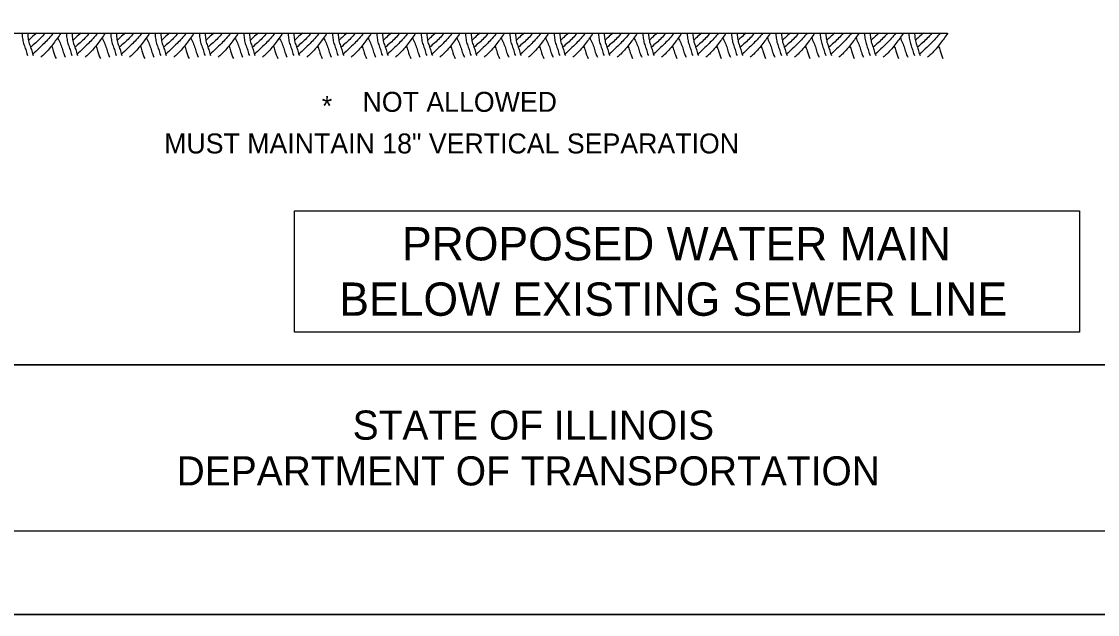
# Model space of a CAD drawing. Extents: x 2133490 to 2172050, y 2138301 to 2145980.
# Drawn here: x 2145025.9 to 2145349.1, y 2138300.7 to 2138478.8 of the extents above; entities that cross this region are included whole.
import ezdxf

# ---------------------------------------------------------------- set-up
doc = ezdxf.new("R2010")
doc.units = 0
for name, color, linetype in [('Design_PR_Roadway Notes', 7, 'Continuous'), ('Level 23', 7, 'Continuous'), ('Sheets_50 Reference Boundary', 7, 'Continuous'), ('Sheets_General Details', 7, 'Continuous'), ('Sheets_Printer Plotting Border', 7, 'Continuous'), ('XSC_Exist Ground', 7, 'Continuous')]:
    doc.layers.add(name, color=color, linetype=linetype)

msp = doc.modelspace()

# ---------------------------------------------------------------- linework, layer by layer
at = {"layer": 'Design_PR_Roadway Notes'}
msp.add_lwpolyline([(2145107.87, 2138421.98), (2145343.75, 2138421.98), (2145343.75, 2138385.47), (2145107.87, 2138385.47)], close=True, dxfattribs=at)
at = {"layer": 'Sheets_50 Reference Boundary'}
msp.add_lwpolyline([(2144410.59, 2139375.7), (2145985.59, 2139375.7), (2145985.59, 2138375.71), (2144410.59, 2138375.71)], close=True, dxfattribs=at)
at = {"layer": 'Sheets_General Details'}
for p, q in [((2144410.59, 2138375.71), (2145985.59, 2138375.71)), ((2146010.59, 2138300.71), (2144310.59, 2138300.71))]:
    msp.add_line(p, q, dxfattribs=at)
msp.add_lwpolyline([(2144410.59, 2139375.71), (2145985.59, 2139375.71), (2145985.59, 2138325.71), (2144410.59, 2138325.71)], close=True, dxfattribs=at)
at = {"layer": 'Sheets_Printer Plotting Border'}
msp.add_lwpolyline([(2144310.59, 2138300.71), (2146010.59, 2138300.71), (2146010.59, 2139400.71), (2144310.59, 2139400.71)], close=True, dxfattribs=at)
at = {"layer": 'XSC_Exist Ground'}
msp.add_line((2145014.37, 2138475.34), (2145304.09, 2138475.34), dxfattribs=at)
msp.add_line((2145014.37, 2138475.34), (2145304.09, 2138475.34), dxfattribs=at)
msp.add_lwpolyline([(2145014.37, 2138475.34), (2145304.09, 2138475.34)], dxfattribs=at)
for points in [[(2145025.99, 2138475.34), (2145026.14, 2138473.81), (2145026.47, 2138472.25), (2145026.99, 2138470.74), (2145027.45, 2138469.21), (2145027.69, 2138468.56)], [(2145027.69, 2138475.34), (2145027.84, 2138473.81), (2145028.17, 2138472.25), (2145028.69, 2138470.74), (2145029.16, 2138469.21), (2145029.4, 2138468.56)], [(2145030.46, 2138475.34), (2145028.89, 2138474.02), (2145028.01, 2138473.22)], [(2145032.91, 2138475.33), (2145031.55, 2138473.76), (2145028.62, 2138471.13)], [(2145035.43, 2138475.3), (2145032.61, 2138472.19), (2145029.26, 2138469.03)], [(2145037.68, 2138475.33), (2145035.44, 2138472.18), (2145034.17, 2138470.58), (2145032.68, 2138469.01), (2145031.62, 2138468.1)], [(2145036.7, 2138473.94), (2145038.03, 2138470.8), (2145038.52, 2138469.18), (2145039.04, 2138468.07)], [(2145039.31, 2138475.34), (2145039.46, 2138473.81), (2145039.79, 2138472.25), (2145040.31, 2138470.74), (2145040.78, 2138469.21), (2145041.01, 2138468.56)], [(2145041.01, 2138475.34), (2145041.16, 2138473.81), (2145041.49, 2138472.25), (2145042.01, 2138470.74), (2145042.48, 2138469.21), (2145042.72, 2138468.56)], [(2145043.78, 2138475.34), (2145042.21, 2138474.02), (2145041.33, 2138473.22)], [(2145046.23, 2138475.33), (2145044.87, 2138473.76), (2145041.94, 2138471.13)], [(2145048.75, 2138475.3), (2145045.93, 2138472.19), (2145042.58, 2138469.03)], [(2145051.01, 2138475.33), (2145048.77, 2138472.18), (2145047.5, 2138470.58), (2145046, 2138469.01), (2145044.94, 2138468.1)], [(2145050.02, 2138473.94), (2145051.35, 2138470.8), (2145051.84, 2138469.18), (2145052.36, 2138468.07)], [(2145052.63, 2138475.34), (2145052.78, 2138473.81), (2145053.11, 2138472.25), (2145053.63, 2138470.74), (2145054.1, 2138469.21), (2145054.34, 2138468.56)], [(2145054.34, 2138475.34), (2145054.48, 2138473.81), (2145054.81, 2138472.25), (2145055.34, 2138470.74), (2145055.8, 2138469.21), (2145056.04, 2138468.56)], [(2145057.1, 2138475.34), (2145055.53, 2138474.02), (2145054.65, 2138473.22)], [(2145059.55, 2138475.33), (2145058.19, 2138473.76), (2145055.26, 2138471.13)], [(2145062.07, 2138475.3), (2145059.25, 2138472.19), (2145055.9, 2138469.03)], [(2145064.33, 2138475.33), (2145062.09, 2138472.18), (2145060.82, 2138470.58), (2145059.32, 2138469.01), (2145058.26, 2138468.1)], [(2145063.34, 2138473.94), (2145064.67, 2138470.8), (2145065.16, 2138469.18), (2145065.69, 2138468.07)], [(2145065.95, 2138475.34), (2145066.1, 2138473.81), (2145066.43, 2138472.25), (2145066.95, 2138470.74), (2145067.42, 2138469.21), (2145067.66, 2138468.56)], [(2145067.66, 2138475.34), (2145067.81, 2138473.81), (2145068.13, 2138472.25), (2145068.66, 2138470.74), (2145069.12, 2138469.21), (2145069.36, 2138468.56)], [(2145070.42, 2138475.34), (2145068.85, 2138474.02), (2145067.97, 2138473.22)], [(2145072.87, 2138475.33), (2145071.51, 2138473.76), (2145068.58, 2138471.13)], [(2145075.39, 2138475.3), (2145072.57, 2138472.19), (2145069.22, 2138469.03)], [(2145077.65, 2138475.33), (2145075.41, 2138472.18), (2145074.14, 2138470.58), (2145072.64, 2138469.01), (2145071.58, 2138468.1)], [(2145076.66, 2138473.94), (2145077.99, 2138470.8), (2145078.48, 2138469.18), (2145079.01, 2138468.07)], [(2145079.28, 2138475.34), (2145079.42, 2138473.81), (2145079.75, 2138472.25), (2145080.28, 2138470.74), (2145080.74, 2138469.21), (2145080.98, 2138468.56)], [(2145080.98, 2138475.34), (2145081.13, 2138473.81), (2145081.46, 2138472.25), (2145081.98, 2138470.74), (2145082.44, 2138469.21), (2145082.68, 2138468.56)], [(2145083.74, 2138475.34), (2145082.17, 2138474.02), (2145081.29, 2138473.22)], [(2145086.19, 2138475.33), (2145084.83, 2138473.76), (2145081.9, 2138471.13)], [(2145088.71, 2138475.3), (2145085.89, 2138472.19), (2145082.55, 2138469.03)], [(2145090.97, 2138475.33), (2145088.73, 2138472.18), (2145087.46, 2138470.58), (2145085.97, 2138469.01), (2145084.91, 2138468.1)], [(2145089.98, 2138473.94), (2145091.31, 2138470.8), (2145091.8, 2138469.18), (2145092.33, 2138468.07)], [(2145092.6, 2138475.34), (2145092.75, 2138473.81), (2145093.07, 2138472.25), (2145093.6, 2138470.74), (2145094.06, 2138469.21), (2145094.3, 2138468.56)], [(2145094.3, 2138475.34), (2145094.45, 2138473.81), (2145094.78, 2138472.25), (2145095.3, 2138470.74), (2145095.76, 2138469.21), (2145096, 2138468.56)], [(2145097.06, 2138475.34), (2145095.49, 2138474.02), (2145094.61, 2138473.22)], [(2145099.51, 2138475.33), (2145098.15, 2138473.76), (2145095.22, 2138471.13)], [(2145102.03, 2138475.3), (2145099.21, 2138472.19), (2145095.87, 2138469.03)], [(2145104.29, 2138475.33), (2145102.05, 2138472.18), (2145100.78, 2138470.58), (2145099.29, 2138469.01), (2145098.23, 2138468.1)], [(2145103.3, 2138473.94), (2145104.63, 2138470.8), (2145105.13, 2138469.18), (2145105.65, 2138468.07)], [(2145105.92, 2138475.34), (2145106.07, 2138473.81), (2145106.4, 2138472.25), (2145106.92, 2138470.74), (2145107.38, 2138469.21), (2145107.62, 2138468.56)], [(2145107.62, 2138475.34), (2145107.77, 2138473.81), (2145108.1, 2138472.25), (2145108.62, 2138470.74), (2145109.08, 2138469.21), (2145109.32, 2138468.56)], [(2145110.38, 2138475.34), (2145108.81, 2138474.02), (2145107.93, 2138473.22)], [(2145112.83, 2138475.33), (2145111.47, 2138473.76), (2145108.55, 2138471.13)], [(2145115.36, 2138475.3), (2145112.53, 2138472.19), (2145109.19, 2138469.03)], [(2145117.61, 2138475.33), (2145115.37, 2138472.18), (2145114.1, 2138470.58), (2145112.61, 2138469.01), (2145111.55, 2138468.1)], [(2145116.63, 2138473.94), (2145117.95, 2138470.8), (2145118.45, 2138469.18), (2145118.97, 2138468.07)], [(2145119.24, 2138475.34), (2145119.39, 2138473.81), (2145119.72, 2138472.25), (2145120.24, 2138470.74), (2145120.7, 2138469.21), (2145120.94, 2138468.56)], [(2145120.94, 2138475.34), (2145121.09, 2138473.81), (2145121.42, 2138472.25), (2145121.94, 2138470.74), (2145122.4, 2138469.21), (2145122.64, 2138468.56)], [(2145123.7, 2138475.34), (2145122.14, 2138474.02), (2145121.25, 2138473.22)], [(2145126.15, 2138475.33), (2145124.79, 2138473.76), (2145121.87, 2138471.13)], [(2145128.68, 2138475.3), (2145125.85, 2138472.19), (2145122.51, 2138469.03)], [(2145130.93, 2138475.33), (2145128.69, 2138472.18), (2145127.42, 2138470.58), (2145125.93, 2138469.01), (2145124.87, 2138468.1)], [(2145129.95, 2138473.94), (2145131.28, 2138470.8), (2145131.77, 2138469.18), (2145132.29, 2138468.07)], [(2145132.56, 2138475.34), (2145132.71, 2138473.81), (2145133.04, 2138472.25), (2145133.56, 2138470.74), (2145134.02, 2138469.21), (2145134.26, 2138468.56)], [(2145134.26, 2138475.34), (2145134.41, 2138473.81), (2145134.74, 2138472.25), (2145135.26, 2138470.74), (2145135.73, 2138469.21), (2145135.96, 2138468.56)], [(2145137.03, 2138475.34), (2145135.46, 2138474.02), (2145134.58, 2138473.22)], [(2145139.47, 2138475.33), (2145138.12, 2138473.76), (2145135.19, 2138471.13)], [(2145142, 2138475.3), (2145139.18, 2138472.19), (2145135.83, 2138469.03)], [(2145144.25, 2138475.33), (2145142.01, 2138472.18), (2145140.74, 2138470.58), (2145139.25, 2138469.01), (2145138.19, 2138468.1)], [(2145143.27, 2138473.94), (2145144.6, 2138470.8), (2145145.09, 2138469.18), (2145145.61, 2138468.07)], [(2145145.88, 2138475.34), (2145146.03, 2138473.81), (2145146.36, 2138472.25), (2145146.88, 2138470.74), (2145147.34, 2138469.21), (2145147.58, 2138468.56)], [(2145147.58, 2138475.34), (2145147.73, 2138473.81), (2145148.06, 2138472.25), (2145148.58, 2138470.74), (2145149.05, 2138469.21), (2145149.29, 2138468.56)], [(2145150.35, 2138475.34), (2145148.78, 2138474.02), (2145147.9, 2138473.22)], [(2145152.8, 2138475.33), (2145151.44, 2138473.76), (2145148.51, 2138471.13)], [(2145155.32, 2138475.3), (2145152.5, 2138472.19), (2145149.15, 2138469.03)], [(2145157.57, 2138475.33), (2145155.33, 2138472.18), (2145154.06, 2138470.58), (2145152.57, 2138469.01), (2145151.51, 2138468.1)], [(2145156.59, 2138473.94), (2145157.92, 2138470.8), (2145158.41, 2138469.18), (2145158.93, 2138468.07)], [(2145159.2, 2138475.34), (2145159.35, 2138473.81), (2145159.68, 2138472.25), (2145160.2, 2138470.74), (2145160.67, 2138469.21), (2145160.9, 2138468.56)], [(2145160.9, 2138475.34), (2145161.05, 2138473.81), (2145161.38, 2138472.25), (2145161.91, 2138470.74), (2145162.37, 2138469.21), (2145162.61, 2138468.56)], [(2145163.67, 2138475.34), (2145162.1, 2138474.02), (2145161.22, 2138473.22)], [(2145166.12, 2138475.33), (2145164.76, 2138473.76), (2145161.83, 2138471.13)], [(2145168.64, 2138475.3), (2145165.82, 2138472.19), (2145162.47, 2138469.03)], [(2145170.9, 2138475.33), (2145168.66, 2138472.18), (2145167.39, 2138470.58), (2145165.89, 2138469.01), (2145164.83, 2138468.1)], [(2145169.91, 2138473.94), (2145171.24, 2138470.8), (2145171.73, 2138469.18), (2145172.25, 2138468.07)], [(2145172.52, 2138475.34), (2145172.67, 2138473.81), (2145173, 2138472.25), (2145173.52, 2138470.74), (2145173.99, 2138469.21), (2145174.23, 2138468.56)], [(2145174.23, 2138475.34), (2145174.37, 2138473.81), (2145174.7, 2138472.25), (2145175.23, 2138470.74), (2145175.69, 2138469.21), (2145175.93, 2138468.56)], [(2145176.99, 2138475.34), (2145175.42, 2138474.02), (2145174.54, 2138473.22)], [(2145179.44, 2138475.33), (2145178.08, 2138473.76), (2145175.15, 2138471.13)], [(2145181.96, 2138475.3), (2145179.14, 2138472.19), (2145175.79, 2138469.03)], [(2145184.22, 2138475.33), (2145181.98, 2138472.18), (2145180.71, 2138470.58), (2145179.21, 2138469.01), (2145178.15, 2138468.1)], [(2145183.23, 2138473.94), (2145184.56, 2138470.8), (2145185.05, 2138469.18), (2145185.58, 2138468.07)], [(2145185.84, 2138475.34), (2145185.99, 2138473.81), (2145186.32, 2138472.25), (2145186.84, 2138470.74), (2145187.31, 2138469.21), (2145187.55, 2138468.56)], [(2145187.55, 2138475.34), (2145187.7, 2138473.81), (2145188.02, 2138472.25), (2145188.55, 2138470.74), (2145189.01, 2138469.21), (2145189.25, 2138468.56)], [(2145190.31, 2138475.34), (2145188.74, 2138474.02), (2145187.86, 2138473.22)], [(2145192.76, 2138475.33), (2145191.4, 2138473.76), (2145188.47, 2138471.13)], [(2145195.28, 2138475.3), (2145192.46, 2138472.19), (2145189.11, 2138469.03)], [(2145197.54, 2138475.33), (2145195.3, 2138472.18), (2145194.03, 2138470.58), (2145192.53, 2138469.01), (2145191.47, 2138468.1)], [(2145196.55, 2138473.94), (2145197.88, 2138470.8), (2145198.37, 2138469.18), (2145198.9, 2138468.07)], [(2145199.17, 2138475.34), (2145199.31, 2138473.81), (2145199.64, 2138472.25), (2145200.17, 2138470.74), (2145200.63, 2138469.21), (2145200.87, 2138468.56)], [(2145200.87, 2138475.34), (2145201.02, 2138473.81), (2145201.35, 2138472.25), (2145201.87, 2138470.74), (2145202.33, 2138469.21), (2145202.57, 2138468.56)], [(2145203.63, 2138475.34), (2145202.06, 2138474.02), (2145201.18, 2138473.22)], [(2145206.08, 2138475.33), (2145204.72, 2138473.76), (2145201.79, 2138471.13)], [(2145208.6, 2138475.3), (2145205.78, 2138472.19), (2145202.44, 2138469.03)], [(2145210.86, 2138475.33), (2145208.62, 2138472.18), (2145207.35, 2138470.58), (2145205.86, 2138469.01), (2145204.8, 2138468.1)], [(2145209.87, 2138473.94), (2145211.2, 2138470.8), (2145211.7, 2138469.18), (2145212.22, 2138468.07)], [(2145212.49, 2138475.34), (2145212.64, 2138473.81), (2145212.96, 2138472.25), (2145213.49, 2138470.74), (2145213.95, 2138469.21), (2145214.19, 2138468.56)], [(2145214.19, 2138475.34), (2145214.34, 2138473.81), (2145214.67, 2138472.25), (2145215.19, 2138470.74), (2145215.65, 2138469.21), (2145215.89, 2138468.56)], [(2145216.95, 2138475.34), (2145215.38, 2138474.02), (2145214.5, 2138473.22)], [(2145219.4, 2138475.33), (2145218.04, 2138473.76), (2145215.11, 2138471.13)], [(2145221.92, 2138475.3), (2145219.1, 2138472.19), (2145215.76, 2138469.03)], [(2145224.18, 2138475.33), (2145221.94, 2138472.18), (2145220.67, 2138470.58), (2145219.18, 2138469.01), (2145218.12, 2138468.1)], [(2145223.19, 2138473.94), (2145224.52, 2138470.8), (2145225.02, 2138469.18), (2145225.54, 2138468.07)], [(2145225.81, 2138475.34), (2145225.96, 2138473.81), (2145226.29, 2138472.25), (2145226.81, 2138470.74), (2145227.27, 2138469.21), (2145227.51, 2138468.56)], [(2145227.51, 2138475.34), (2145227.66, 2138473.81), (2145227.99, 2138472.25), (2145228.51, 2138470.74), (2145228.97, 2138469.21), (2145229.21, 2138468.56)], [(2145230.27, 2138475.34), (2145228.7, 2138474.02), (2145227.82, 2138473.22)], [(2145232.72, 2138475.33), (2145231.36, 2138473.76), (2145228.44, 2138471.13)], [(2145235.25, 2138475.3), (2145232.42, 2138472.19), (2145229.08, 2138469.03)], [(2145237.5, 2138475.33), (2145235.26, 2138472.18), (2145233.99, 2138470.58), (2145232.5, 2138469.01), (2145231.44, 2138468.1)], [(2145236.52, 2138473.94), (2145237.84, 2138470.8), (2145238.34, 2138469.18), (2145238.86, 2138468.07)], [(2145239.13, 2138475.34), (2145239.28, 2138473.81), (2145239.61, 2138472.25), (2145240.13, 2138470.74), (2145240.59, 2138469.21), (2145240.83, 2138468.56)], [(2145240.83, 2138475.34), (2145240.98, 2138473.81), (2145241.31, 2138472.25), (2145241.83, 2138470.74), (2145242.29, 2138469.21), (2145242.53, 2138468.56)], [(2145243.59, 2138475.34), (2145242.03, 2138474.02), (2145241.14, 2138473.22)], [(2145246.04, 2138475.33), (2145244.68, 2138473.76), (2145241.76, 2138471.13)], [(2145248.57, 2138475.3), (2145245.74, 2138472.19), (2145242.4, 2138469.03)], [(2145250.82, 2138475.33), (2145248.58, 2138472.18), (2145247.31, 2138470.58), (2145245.82, 2138469.01), (2145244.76, 2138468.1)], [(2145249.84, 2138473.94), (2145251.17, 2138470.8), (2145251.66, 2138469.18), (2145252.18, 2138468.07)], [(2145252.45, 2138475.34), (2145252.6, 2138473.81), (2145252.93, 2138472.25), (2145253.45, 2138470.74), (2145253.91, 2138469.21), (2145254.15, 2138468.56)], [(2145254.15, 2138475.34), (2145254.3, 2138473.81), (2145254.63, 2138472.25), (2145255.15, 2138470.74), (2145255.62, 2138469.21), (2145255.85, 2138468.56)], [(2145256.92, 2138475.34), (2145255.35, 2138474.02), (2145254.47, 2138473.22)], [(2145259.36, 2138475.33), (2145258.01, 2138473.76), (2145255.08, 2138471.13)], [(2145261.89, 2138475.3), (2145259.07, 2138472.19), (2145255.72, 2138469.03)], [(2145264.14, 2138475.33), (2145261.9, 2138472.18), (2145260.63, 2138470.58), (2145259.14, 2138469.01), (2145258.08, 2138468.1)], [(2145263.16, 2138473.94), (2145264.49, 2138470.8), (2145264.98, 2138469.18), (2145265.5, 2138468.07)], [(2145265.77, 2138475.34), (2145265.92, 2138473.81), (2145266.25, 2138472.25), (2145266.77, 2138470.74), (2145267.23, 2138469.21), (2145267.47, 2138468.56)], [(2145267.47, 2138475.34), (2145267.62, 2138473.81), (2145267.95, 2138472.25), (2145268.47, 2138470.74), (2145268.94, 2138469.21), (2145269.18, 2138468.56)], [(2145270.24, 2138475.34), (2145268.67, 2138474.02), (2145267.79, 2138473.22)], [(2145272.69, 2138475.33), (2145271.33, 2138473.76), (2145268.4, 2138471.13)], [(2145275.21, 2138475.3), (2145272.39, 2138472.19), (2145269.04, 2138469.03)], [(2145277.46, 2138475.33), (2145275.22, 2138472.18), (2145273.95, 2138470.58), (2145272.46, 2138469.01), (2145271.4, 2138468.1)], [(2145276.48, 2138473.94), (2145277.81, 2138470.8), (2145278.3, 2138469.18), (2145278.82, 2138468.07)], [(2145279.09, 2138475.34), (2145279.24, 2138473.81), (2145279.57, 2138472.25), (2145280.09, 2138470.74), (2145280.56, 2138469.21), (2145280.79, 2138468.56)], [(2145280.79, 2138475.34), (2145280.94, 2138473.81), (2145281.27, 2138472.25), (2145281.8, 2138470.74), (2145282.26, 2138469.21), (2145282.5, 2138468.56)], [(2145283.56, 2138475.34), (2145281.99, 2138474.02), (2145281.11, 2138473.22)], [(2145286.01, 2138475.33), (2145284.65, 2138473.76), (2145281.72, 2138471.13)], [(2145288.53, 2138475.3), (2145285.71, 2138472.19), (2145282.36, 2138469.03)], [(2145290.79, 2138475.33), (2145288.55, 2138472.18), (2145287.28, 2138470.58), (2145285.78, 2138469.01), (2145284.72, 2138468.1)], [(2145289.8, 2138473.94), (2145291.13, 2138470.8), (2145291.62, 2138469.18), (2145292.14, 2138468.07)], [(2145292.41, 2138475.34), (2145292.56, 2138473.81), (2145292.89, 2138472.25), (2145293.41, 2138470.74), (2145293.88, 2138469.21), (2145294.12, 2138468.56)], [(2145294.12, 2138475.34), (2145294.27, 2138473.81), (2145294.59, 2138472.25), (2145295.12, 2138470.74), (2145295.58, 2138469.21), (2145295.82, 2138468.56)], [(2145296.88, 2138475.34), (2145295.31, 2138474.02), (2145294.43, 2138473.22)], [(2145299.33, 2138475.33), (2145297.97, 2138473.76), (2145295.04, 2138471.13)], [(2145301.85, 2138475.3), (2145299.03, 2138472.19), (2145295.68, 2138469.03)], [(2145304.11, 2138475.33), (2145301.87, 2138472.18), (2145300.6, 2138470.58), (2145299.1, 2138469.01), (2145298.04, 2138468.1)], [(2145034.97, 2138471.54), (2145035.4, 2138469.98), (2145036.22, 2138467.65)], [(2145048.29, 2138471.54), (2145048.72, 2138469.98), (2145049.54, 2138467.65)], [(2145061.61, 2138471.54), (2145062.04, 2138469.98), (2145062.86, 2138467.65)], [(2145074.93, 2138471.54), (2145075.36, 2138469.98), (2145076.18, 2138467.65)], [(2145088.25, 2138471.54), (2145088.68, 2138469.98), (2145089.51, 2138467.65)], [(2145101.57, 2138471.54), (2145102, 2138469.98), (2145102.83, 2138467.65)], [(2145114.89, 2138471.54), (2145115.33, 2138469.98), (2145116.15, 2138467.65)], [(2145128.21, 2138471.54), (2145128.65, 2138469.98), (2145129.47, 2138467.65)], [(2145141.54, 2138471.54), (2145141.97, 2138469.98), (2145142.79, 2138467.65)], [(2145154.86, 2138471.54), (2145155.29, 2138469.98), (2145156.11, 2138467.65)], [(2145168.18, 2138471.54), (2145168.61, 2138469.98), (2145169.43, 2138467.65)], [(2145181.5, 2138471.54), (2145181.93, 2138469.98), (2145182.75, 2138467.65)], [(2145194.82, 2138471.54), (2145195.25, 2138469.98), (2145196.07, 2138467.65)], [(2145208.14, 2138471.54), (2145208.57, 2138469.98), (2145209.4, 2138467.65)], [(2145221.46, 2138471.54), (2145221.89, 2138469.98), (2145222.72, 2138467.65)], [(2145234.78, 2138471.54), (2145235.22, 2138469.98), (2145236.04, 2138467.65)], [(2145248.1, 2138471.54), (2145248.54, 2138469.98), (2145249.36, 2138467.65)], [(2145261.43, 2138471.54), (2145261.86, 2138469.98), (2145262.68, 2138467.65)], [(2145274.75, 2138471.54), (2145275.18, 2138469.98), (2145276, 2138467.65)], [(2145288.07, 2138471.54), (2145288.5, 2138469.98), (2145289.32, 2138467.65)], [(2145301.39, 2138471.54), (2145301.82, 2138469.98), (2145302.64, 2138467.65)]]:
    msp.add_spline(points, degree=3, dxfattribs=at)

# ---------------------------------------------------------------- texts
at = {"layer": 'Design_PR_Roadway Notes'}
for s, height, p in [('*', 6, (2145116.07, 2138450.46)), ('PROPOSED WATER MAIN', 10, (2145140.16, 2138407.05)), ('BELOW EXISTING SEWER LINE', 10, (2145121.33, 2138390.42))]:
    msp.add_text(s, height=height, dxfattribs=at).set_placement(p)
at = {"layer": 'Level 23'}
for s, p in [('NOT ALLOWED', (2145128.31, 2138451.68)), ('MUST MAINTAIN 18" VERTICAL SEPARATION', (2145068.71, 2138439.18))]:
    msp.add_text(s, height=6, dxfattribs=at).set_placement(p)
at = {"layer": 'Sheets_General Details'}
for s, p in [('STATE OF ILLINOIS', (2145125.34, 2138353.21)), ('DEPARTMENT OF TRANSPORTATION', (2145072.46, 2138339.46))]:
    msp.add_text(s, height=8.7501, dxfattribs=at).set_placement(p)

doc.saveas('drawing.dxf')
